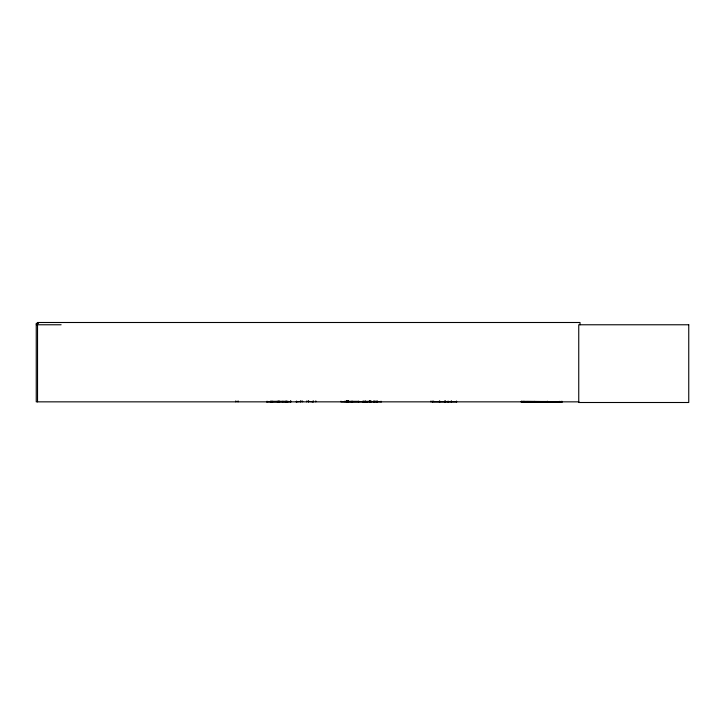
<?xml version="1.0" encoding="UTF-8"?>
<svg xmlns="http://www.w3.org/2000/svg" width="725" height="725" viewBox="0 0 725 725"><rect width="100%" height="100%" fill="white"/><g stroke="black" fill="none" stroke-linecap="round" stroke-linejoin="round"><path stroke-width="1.09" d="M352.658 401.822L352.658 401.206M445.34 401.686L445.34 401.206M439.441 401.768L439.35 401.043L439.287 401.849M296.099 401.849L302.57 401.26M266.492 401.849L286.656 401.804M370.312 401.768L370.348 401.043M287.227 401.849L290.788 401.768M364.965 401.849L365.11 401.26M521.212 401.822L521.357 401.333L562.31 401.777L561.549 401.324L561.404 401.813M521.746 401.822L521.357 401.333M521.692 401.831L521.891 401.333L522.045 401.822M523.758 401.822L524.139 401.333L523.967 401.849M531.525 401.55L531.679 401.831M531.887 401.813L532.014 401.55M533.6 401.813L534.307 401.55M534.071 401.786L534.28 401.324L534.461 401.831M549.015 401.822L549.668 401.568M551.263 401.822L551.97 401.568M552.151 401.822L551.381 401.568M559.664 401.84L559.836 401.324L559.99 401.804M562.083 401.324L561.703 401.804M562.292 401.804L521.139 401.804M523.432 401.849L523.604 401.333L523.812 401.822M559.691 401.813L559.328 401.55M447.987 401.768L448.05 401.26M296.507 401.768L296.579 401.26M287.698 401.768L287.78 401.26M369.587 401.768L369.668 401.26M38.516 323.314L36.25 323.314L36.25 401.849L578.894 401.849M36.25 324.773L61.117 324.773M272.129 401.342L286.647 401.342M344.402 401.342L358.92 401.342M526.586 401.496L547.665 401.496M272.102 401.532L286.674 401.532M344.375 401.55L358.947 401.55M562.111 401.55L521.511 401.822M306.72 401.26L313.155 401.768M432.354 401.75L432.771 401.768M456.804 401.822L433.65 401.822L433.686 401.206M347.801 401.26L347.882 401.768M351.398 401.768L351.326 401.26L351.244 401.849M348.254 401.75L348.399 401.043M381.549 401.768L340.995 401.849L340.995 401.206M456.46 401.768L456.406 401.26M376.928 401.686L376.973 401.043M366.968 401.686L367.122 401.26L367.176 401.849M445.422 401.768L445.422 401.206M433.758 401.75L433.758 401.206M580.027 324.773L580.027 322.498L37.528 322.498L37.528 401.849M547.647 401.233L547.665 401.831M456.351 401.206L456.351 401.849M451.448 401.043L451.448 401.849M451.167 401.043L451.167 401.849M448.104 401.206L448.104 401.849M445.041 401.043L445.041 401.849M444.751 401.043L444.751 401.849M439.858 401.849L439.785 401.043L439.694 401.849M432.245 401.206L432.245 401.849M432.173 401.206L432.173 401.849M430.913 401.043L430.913 401.849M381.033 401.206L381.033 401.849M377.172 401.043L377.172 401.849M376.855 401.206L376.855 401.849M375.45 401.26L375.405 401.768L375.287 401.206M374.145 401.043L374.145 401.849M374.037 401.043L374.037 401.849M373.837 401.206L373.837 401.849M371.082 401.043L371.073 401.849M370.837 401.206L370.837 401.849M370.058 401.043L370.058 401.849M369.75 401.206L369.822 401.849M369.243 401.043L369.097 401.849L369.043 401.043M366.913 401.206L366.913 401.849M365.59 401.206L365.59 401.849M365.382 401.849L365.382 401.043L365.183 401.849M364.032 401.043L364.032 401.849M363.742 401.043L363.742 401.849M362.572 401.206L362.572 401.849M358.803 401.206L358.803 401.849M348.507 401.043L348.507 401.849M348.154 401.206L348.154 401.849M347.039 401.043L347.039 401.849M347.021 401.043L347.021 401.849M346.632 401.043L346.623 401.849M346.387 401.043L346.36 401.849M315.81 400.88L315.81 401.849M313.544 400.88L313.544 401.849M312.638 401.206L312.638 401.849M308.642 401.043L308.642 401.849M308.433 401.043L308.433 401.849M306.657 401.206L306.657 401.849M302.642 401.206L302.642 401.849M300.857 401.043L300.857 401.849M300.648 401.043L300.648 401.849M296.652 401.206L296.652 401.849M290.942 401.206L290.942 401.849M290.707 401.043L290.707 401.849M290.598 401.043L290.598 401.849M287.852 401.206L287.852 401.849M286.547 401.043L286.547 401.849M282.913 401.206L282.913 401.849M279.053 401.043L279.053 401.849M278.853 401.043L278.853 401.849M277.258 401.206L277.258 401.849M272.718 401.206L272.718 401.849M271.123 401.043L271.123 401.849M270.923 401.043L270.923 401.849M267.063 401.206L267.063 401.849M238.081 400.88L238.081 401.849M235.815 400.88L235.815 401.849M688.75 324.773L578.749 324.773L578.749 402.502L688.75 402.502L688.75 324.773M347.719 401.849L347.719 401.206L347.638 401.849M285.288 401.849L285.288 401.206L285.215 401.849"/></g></svg>
